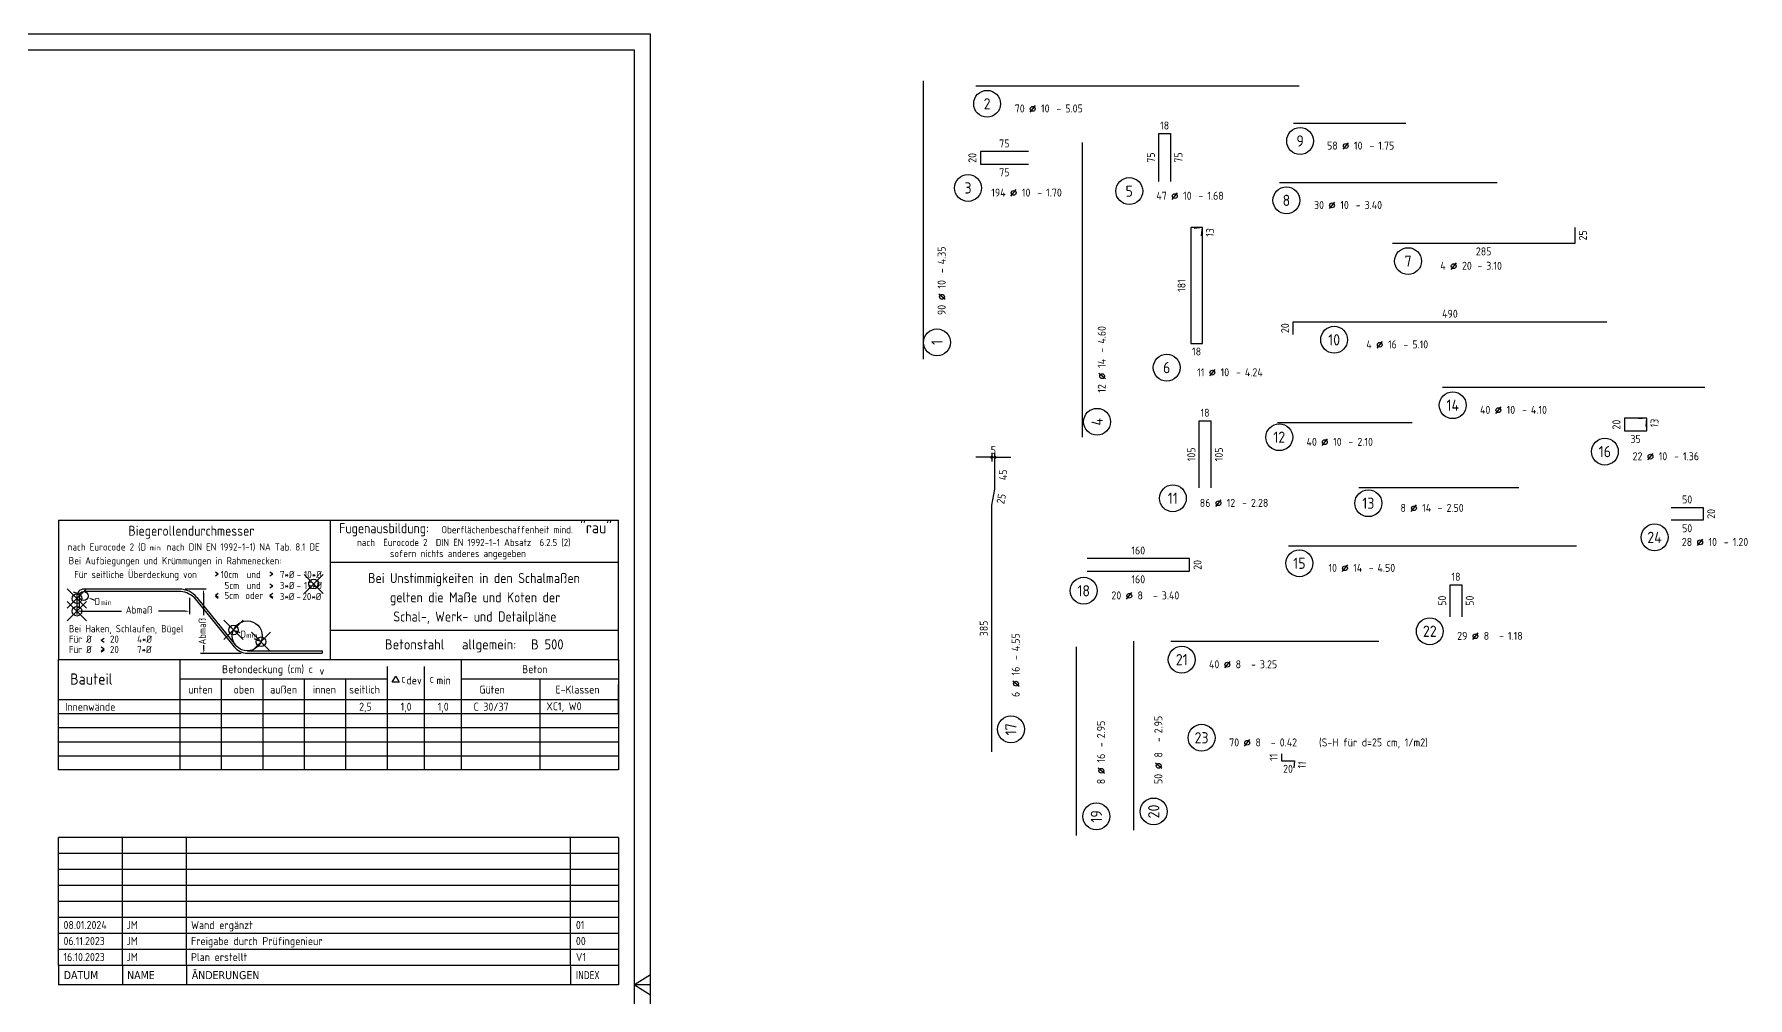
# Model space of a CAD drawing. Extents: x 0 to 76.6, y -11.8 to 29.7.
# Drawn here: x 49.82 to 76.59, y 14.65 to 29.7 of the extents above; entities that cross this region are included whole.
import ezdxf
from ezdxf.enums import TextEntityAlignment as Align

# ---------------------------------------------------------------- set-up
doc = ezdxf.new("R2010")
doc.units = 0
doc.header["$LTSCALE"] = 0.5
doc.header["$PDMODE"] = 35
doc.header["$PDSIZE"] = 0.15
doc.linetypes.add('AUSGEZOGEN', pattern=[1000.01, 1000, 0.01])
for name, color, linetype in [('BET-ANS', 7, 'Continuous'), ('MASSE', 7, 'Continuous'), ('RAHMEN', 7, 'Continuous'), ('RND', 7, 'Continuous'), ('RND_BILD', 7, 'Continuous'), ('STEMPEL', 7, 'Continuous'), ('TEXT', 7, 'Continuous')]:
    doc.layers.add(name, color=color, linetype=linetype)
doc.layers.add('NOPLOT', color=7, linetype='Continuous', plot=False)
doc.styles.add('helv', font='tahoma.ttf')
doc.styles.add('txt', font='isocp.shx')
doc.dimstyles.new('DOT_I', dxfattribs={"dimscale": 0.5, "dimtxt": 0.25, "dimasz": 0.25, "dimexe": 0.1, "dimexo": 0.3, "dimgap": 0.1, "dimtad": 1, "dimdec": 3, "dimzin": 3, "dimtxsty": 'txt', "dimblk": 'DOT', "dimblk1": 'DOT', "dimblk2": 'DOT', "dimsah": 1, "dimcen": 0.1, "dimse1": 1, "dimse2": 1, "dimazin": 0, "dimtfac": 1, "dimtdec": 4, "dimtix": 1, "dimtmove": 2, "dimatfit": 3, "dimfxl": 0, "dimtvp": 1, "dimtolj": 1, "dimtzin": 0, "dimarcsym": 0})

# ---------------------------------------------------------------- blocks, each defined once
blk = doc.blocks.new('Plankopf-ER')
at = {"layer": 'RAHMEN', "color": 7, "linetype": 'Continuous'}
for p, q in [((-0.5, 4.6), (-18, 4.6)), ((-18, 4.1), (-18, 4.6)), ((-16, 4.1), (-16, 4.6)), ((-14, 4.1), (-14, 4.6)), ((-2, 4.1), (-2, 4.6)), ((-0.5, 4.6), (-0.5, 4.1)), ((-0.5, 4.1), (-18, 4.1)), ((-18, 3.6), (-18, 4.1)), ((-16, 3.6), (-16, 4.1)), ((-14, 3.6), (-14, 4.1)), ((-2, 3.6), (-2, 4.1)), ((-0.5, 4.1), (-0.5, 3.6)), ((-0.5, 3.6), (-18, 3.6)), ((-18, 3.1), (-18, 3.6)), ((-16, 3.1), (-16, 3.6)), ((-14, 3.1), (-14, 3.6)), ((-2, 3.1), (-2, 3.6)), ((-0.5, 3.6), (-0.5, 3.1)), ((-0.5, 3.1), (-18, 3.1)), ((-18, 2.6), (-18, 3.1)), ((-16, 2.6), (-16, 3.1)), ((-14, 2.6), (-14, 3.1)), ((-2, 2.6), (-2, 3.1)), ((-0.5, 3.1), (-0.5, 2.6)), ((-0.5, 2.6), (-18, 2.6)), ((-18, 2.1), (-18, 2.6)), ((-16, 2.1), (-16, 2.6)), ((-14, 2.1), (-14, 2.6)), ((-2, 2.1), (-2, 2.6)), ((-0.5, 2.6), (-0.5, 2.1)), ((-0.5, 2.1), (-18, 2.1)), ((-18, 1.6), (-18, 2.1)), ((-16, 1.6), (-16, 2.1)), ((-14, 1.6), (-14, 2.1)), ((-2, 1.6), (-2, 2.1)), ((-0.5, 2.1), (-0.5, 1.6)), ((-0.5, 1.6), (-18, 1.6)), ((-18, 1.1), (-18, 1.6)), ((-0.5, 1.1), (-18, 1.1)), ((-18, 0.6), (-18, 1.1)), ((-16, 1.1), (-16, 1.6)), ((-16, 0.6), (-16, 1.1)), ((-14, 1.1), (-14, 1.6)), ((-14, 0.6), (-14, 1.1)), ((-2, 1.1), (-2, 1.6)), ((-2, 0.6), (-2, 1.1)), ((-0.5, 1.6), (-0.5, 1.1)), ((-0.5, 1.1), (-0.5, 0.6)), ((-0.5, 0.6), (-18, 0.6)), ((-18, 0.6), (-18, 0)), ((-16, 0.6), (-16, 0)), ((-14, 0.6), (-14, 0)), ((-2, 0.6), (-2, 0)), ((-0.5, 0.6), (-0.5, 0)), ((-0.5, 0), (-18, 0))]:
    blk.add_line(p, q, dxfattribs=at)
at = {"layer": 'RAHMEN', "color": 7, "linetype": 'Continuous', "style": 'txt'}
for tag, p in [('INDEX-D8', (-17.841, 4.242)), ('INDEX-N8', (-15.876, 4.242)), ('INDEX-X8', (-13.857, 4.242)), ('INDEX8', (-1.833, 4.242)), ('INDEX-D7', (-17.841, 3.742)), ('INDEX-N7', (-15.876, 3.742)), ('INDEX-X7', (-13.857, 3.742)), ('INDEX7', (-1.833, 3.742)), ('INDEX-D6', (-17.841, 3.242)), ('INDEX-N6', (-15.876, 3.242)), ('INDEX-X6', (-13.857, 3.242)), ('INDEX6', (-1.833, 3.242)), ('INDEX-D5', (-17.841, 2.742)), ('INDEX-N5', (-15.876, 2.742)), ('INDEX-X5', (-13.857, 2.742)), ('INDEX5', (-1.833, 2.742)), ('INDEX-D4', (-17.841, 2.242)), ('INDEX-N4', (-15.876, 2.242)), ('INDEX-X4', (-13.857, 2.242)), ('INDEX4', (-1.833, 2.242)), ('INDEX-D3', (-17.841, 1.742)), ('INDEX-N3', (-15.876, 1.742)), ('INDEX-X3', (-13.857, 1.742)), ('INDEX3', (-1.833, 1.742)), ('INDEX-D2', (-17.841, 1.242)), ('INDEX-N2', (-15.876, 1.242)), ('INDEX-X2', (-13.857, 1.242)), ('INDEX2', (-1.833, 1.242)), ('INDEX-D1', (-17.841, 0.742)), ('INDEX-N1', (-15.876, 0.742)), ('INDEX-X1', (-13.857, 0.742)), ('INDEX1', (-1.833, 0.742))]:
    blk.add_attdef(tag, p, '', height=0.25, dxfattribs=at)
at = {"layer": 'STEMPEL', "color": 7, "linetype": 'Continuous', "style": 'helv'}
for s, p in [('DATUM', (-17.833, 0.176)), ('NAME', (-15.853, 0.176)), ('ÄNDERUNGEN', (-13.833, 0.176))]:
    blk.add_text(s, height=0.25, dxfattribs=at).set_placement(p)
at = {"layer": 'STEMPEL', "color": 7, "linetype": 'Continuous', "style": 'helv', "width": 0.8}
blk.add_text('INDEX', height=0.25, dxfattribs=at).set_placement((-1.833, 0.176))
blk = doc.blocks.new('RND_AUSZ')
at = {"layer": 'RND', "color": 7, "linetype": 'Continuous'}
blk.add_line((1.341, 0.262), (1.509, 0.466), dxfattribs=at)
at = {"layer": 'RND', "color": 1, "linetype": 'Continuous'}
blk.add_circle((0, 0.52), 0.42, dxfattribs=at)
at = {"layer": 'RND', "color": 7, "linetype": 'Continuous'}
blk.add_circle((1.425, 0.364), 0.075, dxfattribs=at)
at = {"layer": 'RND', "color": 7, "linetype": 'Continuous', "style": 'txt'}
blk.add_text('-', height=0.25, dxfattribs=at).set_placement((2.163, 0.25))
at = {"layer": 'RND', "color": 1, "linetype": 'Continuous', "style": 'txt'}
blk.add_attdef('POS', text='', height=0.35, dxfattribs=at).set_placement((0, 0.52), align=Align.MIDDLE)
at = {"layer": 'RND', "color": 7, "linetype": 'Continuous', "style": 'txt'}
for tag, p in [('WIEOFT', (-0.536, 0.25)), ('STK', (1.174, 0.25))]:
    blk.add_attdef(tag, text='', height=0.25, dxfattribs=at).set_placement(p, align=Align.RIGHT)
for tag, p in [('DS', (1.683, 0.25)), ('LANG', (2.441, 0.25)), ('TEXT', (3.669, 0.25))]:
    blk.add_attdef(tag, p, '', height=0.25, dxfattribs=at)
blk = doc.blocks.new('DOT')
at = {"layer": 'MASSE', "color": 7, "linetype": 'Continuous'}
for p, q in [((0, 0), (-1, 0)), ((0, 0.54), (0, -0.54))]:
    blk.add_line(p, q, dxfattribs=at)
at = {"layer": 'MASSE', "color": 7, "linetype": 'Continuous', "const_width": 0.2}
blk.add_lwpolyline([(-0.1, 0, 1), (0.1, 0, 1)], format="xyb", close=True, dxfattribs=at)
blk = doc.blocks.new('*D43')
at = {"layer": 'Defpoints', "color": 0, "linetype": 'AUSGEZOGEN', "transparency": 16777216}
for p in [(64.779, 23.092), (64.829, 23.092), (64.829, 23.092)]:
    blk.add_point(p, dxfattribs=at)
at = {"layer": 'RND', "color": 0, "linetype": 'AUSGEZOGEN', "lineweight": -2, "transparency": 16777216}
for p, q in [((64.654, 23.092), (64.529, 23.092)), ((64.779, 23.092), (64.829, 23.092)), ((64.954, 23.092), (65.079, 23.092))]:
    blk.add_line(p, q, dxfattribs=at)
at = {"layer": 'RND', "color": 0, "linetype": 'AUSGEZOGEN', "lineweight": -2, "transparency": 16777216, "xscale": 0.125, "yscale": 0.125, "zscale": 0.125}
blk.add_blockref('DOT', (64.779, 23.092), dxfattribs=at)
at = {"layer": 'RND', "color": 0, "linetype": 'AUSGEZOGEN', "lineweight": -2, "transparency": 16777216, "xscale": 0.125, "yscale": 0.125, "zscale": 0.125, "rotation": 180}
blk.add_blockref('DOT', (64.829, 23.092), dxfattribs=at)
at = {"layer": 'RND', "color": 0, "linetype": 'AUSGEZOGEN', "transparency": 16777216, "insert": (64.804, 23.204), "char_height": 0.125, "attachment_point": 5, "style": 'txt'}
blk.add_mtext('\\A1;5', dxfattribs=at)
blk = doc.blocks.new('A1-35-0')
at = {"layer": 'RAHMEN'}
for p, q in [((118.9, 59.4), (0, 59.4)), ((118.9, 0), (118.9, 59.4))]:
    blk.add_line(p, q, dxfattribs=at)
at = {"layer": 'RAHMEN', "color": 5}
for p, q in [((118.4, 58.9), (2, 58.9)), ((118.4, 0.5), (118.4, 58.9))]:
    blk.add_line(p, q, dxfattribs=at)
at = {"layer": 'RAHMEN', "color": 7, "linetype": 'Continuous'}
for p, q in [((118.9, 30.01), (118.4, 29.7)), ((118.4, 29.7), (118.9, 29.39))]:
    blk.add_line(p, q, dxfattribs=at)

msp = doc.modelspace()

# ---------------------------------------------------------------- linework, layer by layer
at = {"layer": 'RAHMEN', "color": 5, "linetype": 'Continuous'}
for p, q in [((50.2, 22.1091), (58.95, 22.1091)), ((50.2, 22.1091), (50.2, 19.9301)), ((54.4492, 19.9301), (54.4492, 22.1091)), ((58.95, 19.9301), (58.95, 22.1091)), ((58.95, 19.0765), (58.95, 19.5388))]:
    msp.add_line(p, q, dxfattribs=at)
at = {"layer": 'RAHMEN', "color": 7, "linetype": 'AUSGEZOGEN'}
for p, q in [((54.4492, 21.4516), (58.95, 21.4516)), ((52.6981, 21.2664), (52.6544, 21.297)), ((52.6981, 21.2664), (52.6544, 21.2358)), ((53.548, 21.2664), (53.5043, 21.297)), ((53.548, 21.2664), (53.5043, 21.2358)), ((52.6544, 20.9386), (52.6981, 20.9691)), ((52.6544, 20.9386), (52.6981, 20.908)), ((52.6544, 20.9192), (52.6981, 20.8886)), ((53.5043, 20.9386), (53.548, 20.9691)), ((53.5043, 20.9386), (53.548, 20.908)), ((53.5043, 20.9192), (53.548, 20.8886)), ((53.5485, 21.0767), (53.5048, 21.1072)), ((53.5485, 21.0767), (53.5048, 21.0461)), ((54.4492, 20.3877), (58.95, 20.3877)), ((50.8694, 20.2358), (50.9131, 20.2663)), ((50.8694, 20.2358), (50.9131, 20.2052)), ((50.9131, 20.0949), (50.8694, 20.1255)), ((50.9131, 20.0949), (50.8694, 20.0643)), ((50.9131, 20.0755), (50.8694, 20.0449)), ((50.2, 19.3075), (58.95, 19.3075)), ((50.2, 19.0875), (58.95, 19.0875)), ((50.2, 18.8675), (58.95, 18.8675)), ((50.2, 18.6475), (58.95, 18.6475)), ((50.2, 18.4275), (58.95, 18.4275))]:
    msp.add_line(p, q, dxfattribs=at)
at = {"layer": 'RAHMEN', "color": 7, "linetype": 'Continuous'}
for p, q in [((50.5297, 20.9504), (50.4364, 20.9863)), ((50.4894, 20.9246), (50.4894, 20.7475)), ((50.5248, 20.9246), (50.5248, 20.7475)), ((52.0912, 21.0309), (50.5957, 21.0309)), ((52.0785, 20.9955), (50.5957, 20.9955)), ((50.7155, 20.8789), (50.7625, 20.8608)), ((52.1826, 21.0343), (52.5088, 21.0343)), ((52.2493, 20.8949), (52.2493, 20.6415)), ((52.3137, 20.9062), (52.9437, 20.1309)), ((52.3622, 20.902), (52.9684, 20.1559)), ((52.4665, 20.9669), (52.4665, 20.626)), ((50.4894, 20.7475), (50.5248, 20.7475)), ((50.4894, 20.7361), (50.4894, 20.6357)), ((50.5569, 20.6865), (51.1851, 20.6865)), ((52.1818, 20.6865), (51.7634, 20.6865)), ((53.0411, 20.3482), (52.9972, 20.3671)), ((52.471, 20.0965), (52.471, 20.1556)), ((53.3032, 20.2352), (53.2623, 20.2529)), ((52.1007, 18.2334), (52.1007, 19.9301)), ((52.4198, 20.029), (53.0532, 20.029)), ((53.1532, 20.0671), (54.3225, 20.0666)), ((53.1532, 20.0312), (54.3225, 20.0312)), ((54.3225, 20.0666), (54.3225, 20.0312)), ((55.3398, 18.2075), (55.3398, 19.8205)), ((55.9191, 18.2075), (55.9191, 19.8205)), ((56.4984, 18.2075), (56.4984, 19.9301)), ((52.7485, 18.2075), (52.7485, 19.6281)), ((53.3963, 18.2075), (53.3963, 19.6281)), ((54.0442, 18.2075), (54.0442, 19.6281)), ((54.692, 18.2075), (54.692, 19.6281)), ((57.7242, 18.2075), (57.7242, 19.6281)), ((52.1007, 18.2075), (52.1007, 19.3075)), ((55.3398, 18.2075), (55.3398, 19.3075)), ((59.45, 14.85), (59.2, 14.85))]:
    msp.add_line(p, q, dxfattribs=at)
at = {"layer": 'RAHMEN', "color": 1, "linetype": 'Continuous'}
for p, q in [((52.1007, 19.6281), (55.3398, 19.6281)), ((56.4984, 19.6281), (58.95, 19.6281))]:
    msp.add_line(p, q, dxfattribs=at)
at = {"layer": 'RAHMEN', "color": 5, "linetype": 'AUSGEZOGEN'}
msp.add_lwpolyline([(50.2, 19.9301), (58.95, 19.9301), (58.95, 18.2075), (50.2, 18.2075)], close=True, dxfattribs=at)
at = {"layer": 'RAHMEN', "color": 1, "linetype": 'Continuous'}
msp.add_lwpolyline([(55.4686, 19.6727), (55.5231, 19.5783), (55.4141, 19.5783)], close=True, dxfattribs=at)
at = {"layer": 'RAHMEN', "color": 7, "linetype": 'Continuous'}
for centre, radius in [((50.5957, 20.9246), 0.0709), ((53.1502, 20.3012), 0.2341)]:
    msp.add_circle(centre, radius, dxfattribs=at)
for centre, radius, start, end in [((50.5957, 20.9246), 0.1063, 89.99998, 180), ((52.0785, 20.6412), 0.3543, 48.41068, 90), ((52.0912, 20.6818), 0.3491, 39.09564, 90), ((53.1532, 20.3012), 0.27, 219.09564, 270)]:
    msp.add_arc(centre, radius, start, end, dxfattribs=at)
for p in [(54.1875, 21.1118), (50.4894, 20.8837), (50.4894, 20.6865), (52.9353, 20.3939), (53.3651, 20.2085)]:
    msp.add_point(p, dxfattribs=at)
for points in [[(50.4776, 20.9611), (50.4839, 20.9774), (50.5297, 20.9504)], [(50.7123, 20.8708), (50.7186, 20.8871), (50.6666, 20.8978)], [(52.4777, 20.9669), (52.4552, 20.9669), (52.4665, 21.0344)], [(50.5569, 20.6753), (50.5569, 20.6978), (50.4894, 20.6865)], [(52.1818, 20.6753), (52.1818, 20.6978), (52.2493, 20.6865)], [(52.9928, 20.3568), (53.0017, 20.3775), (52.9353, 20.3939)], [(52.4822, 20.0965), (52.4597, 20.0965), (52.471, 20.029)], [(53.2987, 20.2249), (53.3076, 20.2456), (53.3651, 20.2085)]]:
    msp.add_solid(points, dxfattribs=at)
at = {"layer": 'RND', "color": 1, "linetype": 'AUSGEZOGEN'}
for points in [[(63.7152, 24.6243), (63.7152, 28.9743)], [(64.5314, 28.8918), (69.5814, 28.8918)], [(67.3891, 27.399), (67.3891, 28.149), (67.5691, 28.149), (67.5691, 27.399)], [(69.4945, 28.3135), (71.2445, 28.3135)], [(65.351, 27.8685), (64.601, 27.8685), (64.601, 27.6685), (65.351, 27.6685)], [(66.1956, 23.4066), (66.1956, 28.0066)], [(69.2723, 27.3839), (72.6723, 27.3839)], [(68.057, 26.5491), (68.0684, 26.6786), (67.8884, 26.6786), (67.8884, 24.8686), (68.0684, 24.8686), (68.0684, 26.6786), (67.9388, 26.6673)], [(73.8874, 26.6832), (73.8874, 26.4332), (71.0374, 26.4332)], [(69.486, 25.0084), (69.486, 25.2084), (74.386, 25.2084)], [(71.8172, 24.1863), (75.9172, 24.1863)], [(68.0211, 22.6118), (68.0211, 23.6618), (68.2011, 23.6618), (68.2011, 22.6118)], [(69.2443, 23.6337), (71.3443, 23.6337)], [(74.9991, 23.5723), (75.0104, 23.7018), (74.6604, 23.7018), (74.6604, 23.5018), (75.0104, 23.5018), (75.0104, 23.7018), (74.8809, 23.6905)], [(64.779, 18.4919), (64.779, 22.3419), (64.829, 22.5919), (64.829, 23.0419)], [(70.5134, 22.6206), (73.0134, 22.6206)], [(75.3908, 22.3071), (75.8908, 22.3071), (75.8908, 22.1071), (75.3908, 22.1071)], [(69.4148, 21.706), (73.9148, 21.706)], [(66.2677, 21.3101), (67.8677, 21.3101), (67.8677, 21.5101), (66.2677, 21.5101)], [(71.94, 20.6004), (71.94, 21.1004), (72.12, 21.1004), (72.12, 20.6004)], [(66.1042, 17.1812), (66.1042, 20.1312)], [(66.9983, 17.2668), (66.9983, 20.2168)], [(70.8256, 20.2131), (67.5756, 20.2131)], [(69.3063, 18.4591), (69.3063, 18.3491), (69.5063, 18.3491), (69.4967, 18.2395)]]:
    msp.add_lwpolyline(points, dxfattribs=at)

# ---------------------------------------------------------------- block references
at = {"layer": 'BET-ANS', "xscale": 0.5, "yscale": 0.5, "zscale": 0.5}
msp.add_blockref('Plankopf-ER', (59.2, 14.85), dxfattribs=at).add_auto_attribs({'INDEX1': 'V1', 'INDEX-N1': 'JM', 'INDEX-D1': '16.10.2023', 'INDEX-X1': 'Plan erstellt', 'INDEX2': '00', 'INDEX-N2': 'JM', 'INDEX-D2': '06.11.2023', 'INDEX-X2': 'Freigabe durch Prüfingenieur', 'INDEX3': '01', 'INDEX-N3': 'JM', 'INDEX-D3': '08.01.2024', 'INDEX-X3': 'Wand ergänzt'})
at = {"layer": 'RAHMEN', "color": 7, "xscale": 0.5, "yscale": 0.5, "zscale": 0.5}
msp.add_blockref('A1-35-0', (0, 0), dxfattribs=at)
at = {"layer": 'RND', "color": 1, "linetype": 'AUSGEZOGEN', "xscale": 0.5, "yscale": 0.5, "zscale": 0.5}
for p, values in [((64.7065, 28.3532), {'POS': '2', 'STK': '70', 'DS': '10', 'LANG': '5.05'}), ((69.5958, 27.773), {'POS': '9', 'STK': '58', 'DS': '10', 'LANG': '1.75'}), ((66.9262, 26.9897), {'POS': '5', 'STK': '47', 'DS': '10', 'LANG': '1.68'}), ((71.2822, 25.8953), {'POS': '7', 'STK': '4', 'DS': '20', 'LANG': '3.10'}), ((70.1271, 24.667), {'POS': '10', 'STK': '4', 'DS': '16', 'LANG': '5.10'}), ((71.98, 23.6447), {'POS': '14', 'STK': '40', 'DS': '10', 'LANG': '4.10'}), ((67.6075, 22.1909), {'POS': '11', 'STK': '86', 'DS': '12', 'LANG': '2.28'}), ((70.661, 22.1134), {'POS': '13', 'STK': '8', 'DS': '14', 'LANG': '2.50'}), ((75.1319, 21.5806), {'POS': '24', 'STK': '28', 'DS': '10', 'LANG': '1.20'}), ((69.584, 21.1754), {'POS': '15', 'STK': '10', 'DS': '14', 'LANG': '4.50'}), ((66.2147, 20.7458), {'POS': '18', 'STK': '20', 'DS': '8', 'LANG': '3.40'}), ((71.6213, 20.1135), {'POS': '22', 'STK': '29', 'DS': '8', 'LANG': '1.18'})]:
    msp.add_blockref('RND_AUSZ', p, dxfattribs=at).add_auto_attribs(values)
at = {"layer": 'RND', "color": 7, "linetype": 'AUSGEZOGEN', "xscale": 0.5, "yscale": 0.5, "zscale": 0.5}
for p, values in [((64.4083, 27.0394), {'POS': '3', 'STK': '194', 'DS': '10', 'LANG': '1.70'}), ((69.3817, 26.8453), {'POS': '8', 'STK': '30', 'DS': '10', 'LANG': '3.40'}), ((67.5125, 24.2317), {'POS': '6', 'STK': '11', 'DS': '10', 'LANG': '4.24'}), ((69.2697, 23.1449), {'POS': '12', 'STK': '40', 'DS': '10', 'LANG': '2.10'}), ((74.3555, 22.9198), {'POS': '16', 'STK': '22', 'DS': '10', 'LANG': '1.36'}), ((67.7466, 19.6693), {'POS': '21', 'STK': '40', 'DS': '8', 'LANG': '3.25'}), ((68.0563, 18.4491), {'POS': '23', 'STK': '70', 'DS': '8', 'LANG': '0.42', 'TEXT': '(S-H für d=25 cm, 1/m2)'})]:
    msp.add_blockref('RND_AUSZ', p, dxfattribs=at).add_auto_attribs(values)
at = {"layer": 'RND', "color": 1, "linetype": 'AUSGEZOGEN', "xscale": 0.5, "yscale": 0.5, "zscale": 0.5, "rotation": 90}
for p, values in [((64.1836, 24.8856), {'POS': '1', 'STK': '90', 'DS': '10', 'LANG': '4.35'}), ((66.6845, 23.6457), {'POS': '4', 'STK': '12', 'DS': '14', 'LANG': '4.60'}), ((65.3392, 18.841), {'POS': '17', 'STK': '6', 'DS': '16', 'LANG': '4.55'})]:
    msp.add_blockref('RND_AUSZ', p, dxfattribs=at).add_auto_attribs(values)
at = {"layer": 'RND', "color": 7, "linetype": 'AUSGEZOGEN', "xscale": 0.5, "yscale": 0.5, "zscale": 0.5, "rotation": 90}
for p, values in [((67.5686, 17.558), {'POS': '20', 'STK': '50', 'DS': '8', 'LANG': '2.95'}), ((66.6729, 17.4809), {'POS': '19', 'STK': '8', 'DS': '16', 'LANG': '2.95'})]:
    msp.add_blockref('RND_AUSZ', p, dxfattribs=at).add_auto_attribs(values)

# ---------------------------------------------------------------- texts
at = {"layer": 'NOPLOT', "color": 7, "linetype": 'AUSGEZOGEN', "style": 'txt'}
for s, rotation, p in [('75', 90, (67.2641, 27.774)), ('75', 90, (67.6941, 27.774)), ('13', 84.99986, (68.1872, 26.603)), ('181', 90, (67.7434, 25.7736))]:
    msp.add_text(s, height=0.125, rotation=rotation, dxfattribs=at).set_placement(p, align=Align.MIDDLE)
at = {"layer": 'RAHMEN', "color": 1, "linetype": 'Continuous', "style": 'txt', "width": 0.95}
for s, p in [('Biegerollendurchmesser', (52.2779, 21.8648)), ('Fugenausbildung:', (55.286, 21.9043)), ('Bei Unstimmigkeiten in den Schalmaßen', (56.6925, 21.125)), ('gelten die Maße und Koten der', (56.7095, 20.825)), ('Schal-, Werk- und Detailpläne', (56.7059, 20.525))]:
    msp.add_text(s, height=0.1575, dxfattribs=at).set_placement(p, align=Align.CENTER)
at = {"layer": 'RAHMEN', "color": 7, "linetype": 'Continuous', "style": 'txt'}
for s, p in [('Oberflächenbeschaffenheit mind.', (56.1845, 21.9043)), ('nach  Eurocode 2  DIN EN 1992-1-1 Absatz  6.2.5 (2)', (54.8662, 21.7044)), ('Bei Aufbiegungen und Krümmungen in Rahmenecken:', (50.3618, 21.4196)), ('sofern nichts anderes angegeben', (55.3795, 21.5312)), ('10cm', (52.735, 21.2034)), ('5cm', (52.7954, 21.0315)), ('und', (53.1393, 21.2034)), ('und', (53.1398, 21.0315)), ('3*%%C', (53.6595, 21.0315)), ('7*%%C', (53.661, 21.2034)), ('-', (53.9225, 21.2034)), ('10*%%C', (54.0374, 21.2034)), ('15*%%C', (54.0374, 21.0315)), ('D', (50.7646, 20.7822)), ('5cm', (52.7944, 20.8756)), ('oder', (53.1191, 20.8756)), ('3*%%C', (53.6581, 20.8597)), ('-', (53.9196, 20.8597)), ('-', (53.921, 21.0315)), ('20*%%C', (54.0129, 20.8597)), ('Abmaß', (51.2526, 20.6501)), ('Bei Haken, Schlaufen, Bügel', (50.364, 20.3578)), ('D', (53.0418, 20.2717)), ('Für %%C', (50.3637, 20.1939)), ('Für %%C', (50.3639, 20.0319)), ('20', (51.0057, 20.1939)), ('20', (51.0059, 20.0319)), ('4*%%C', (51.4296, 20.1939)), ('7*%%C', (51.4296, 20.0319))]:
    msp.add_text(s, height=0.1125, dxfattribs=at).set_placement(p)
msp.add_text('nach Eurocode 2 (D     nach DIN EN 1992-1-1) NA Tab. 8.1 DE', height=0.1125, dxfattribs=at).set_placement((52.314, 21.6338), align=Align.CENTER)
msp.add_text('Für seitliche Überdeckung von', height=0.1125, dxfattribs=at).set_placement((52.3627, 21.2034), align=Align.RIGHT)
msp.add_text('Abmaß', height=0.1125, rotation=90, dxfattribs=at).set_placement((52.5029, 20.1642))
at = {"layer": 'RAHMEN', "color": 1, "linetype": 'Continuous', "style": 'txt'}
for s, height, p in [('Betonstahl', 0.1575, (55.3007, 20.0891)), ('allgemein:', 0.1575, (56.5041, 20.0891)), ('B 500 ', 0.1575, (57.5828, 20.0891)), ('Betondeckung (cm) c', 0.125, (52.7563, 19.7182)), ('Beton', 0.125, (57.4426, 19.7182)), ('Bauteil', 0.175, (50.3827, 19.5398)), ('v', 0.125, (54.278, 19.6917)), ('c', 0.125, (55.5547, 19.5699)), ('dev', 0.125, (55.6362, 19.5435)), ('c', 0.125, (55.9969, 19.5699)), ('min', 0.125, (56.1055, 19.5435))]:
    msp.add_text(s, height=height, dxfattribs=at).set_placement(p)
at = {"layer": 'RND', "color": 7, "linetype": 'AUSGEZOGEN', "style": 'txt'}
for s, rotation, p in [('20', 90, (64.476, 27.7685)), ('25', 90, (74.0124, 26.5582)), ('20', 90, (69.361, 25.1084)), ('20', 90, (74.5354, 23.6018)), ('13', 84.99986, (75.1293, 23.6262)), ('105', 90, (67.8961, 23.1368)), ('105', 90, (68.3261, 23.1368)), ('45', 90, (64.954, 22.8169)), ('25', 78.69007, (64.9266, 22.4424)), ('20', 90, (76.0158, 22.2071)), ('20', 90, (67.9927, 21.4101)), ('50', 90, (71.815, 20.8504)), ('50', 90, (72.245, 20.8504)), ('385', 90, (64.654, 20.4169)), ('11', 90, (69.1813, 18.4041)), ('11', 85, (69.626, 18.2834))]:
    msp.add_text(s, height=0.125, rotation=rotation, dxfattribs=at).set_placement(p, align=Align.MIDDLE)
for s, p in [('75', (64.976, 27.9935)), ('75', (64.976, 27.5435)), ('285', (72.4624, 26.3082)), ('490', (71.936, 25.3334)), ('18', (68.1111, 23.7868)), ('35', (74.8354, 23.3768)), ('50', (75.6408, 22.4321)), ('50', (75.6408, 21.9821)), ('160', (67.0677, 21.6351)), ('160', (67.0677, 21.1851)), ('18', (72.03, 21.2254)), ('20', (69.4063, 18.2241))]:
    msp.add_text(s, height=0.125, dxfattribs=at).set_placement(p, align=Align.MIDDLE)
at = {"layer": 'RND_BILD', "color": 7, "linetype": 'AUSGEZOGEN', "style": 'txt'}
for p in [(67.4791, 28.274), (67.9784, 24.7436)]:
    msp.add_text('18', height=0.125, dxfattribs=at).set_placement(p, align=Align.MIDDLE)
for s, rotation, p in [('75', 90, (67.2641, 27.774)), ('75', 90, (67.6941, 27.774)), ('13', 84.99986, (68.1872, 26.603))]:
    msp.add_text(s, height=0.125, rotation=rotation, dxfattribs=at).set_placement(p, align=Align.MIDDLE)
at = {"layer": 'TEXT', "color": 1, "style": 'txt'}
msp.add_text('"rau"', height=0.175, dxfattribs=at).set_placement((58.3494, 21.9039))
at = {"layer": 'TEXT', "color": 7, "linetype": 'AUSGEZOGEN', "style": 'txt'}
for s, height, p in [('min', 0.08016, (51.6237, 21.6361)), ('min', 0.08016, (50.8552, 20.7808)), ('min', 0.08016, (53.1324, 20.2704)), ('unten', 0.125, (52.2288, 19.4)), ('oben', 0.125, (52.9363, 19.4)), ('außen', 0.125, (53.5077, 19.4)), ('innen', 0.125, (54.1743, 19.4)), ('seitlich', 0.125, (54.742, 19.4)), ('Güten', 0.125, (56.7763, 19.4)), ('E-Klassen', 0.125, (57.9639, 19.4)), ('Innenwände', 0.125, (50.3044, 19.1301)), ('2,5', 0.125, (54.8976, 19.132)), ('1,0', 0.125, (55.5454, 19.132)), ('1,0', 0.125, (56.1247, 19.132)), ('C 30/37', 0.125, (56.6855, 19.132)), ('XC1, W0', 0.125, (57.8216, 19.1389))]:
    msp.add_text(s, height=height, dxfattribs=at).set_placement(p)

# ---------------------------------------------------------------- dimensions: what is measured, and where the dimension line sits
at = {"layer": 'RND', "color": 7, "linetype": 'AUSGEZOGEN'}
dim = msp.add_linear_dim(base=(64.829, 23.0919), p1=(64.779, 23.0919), p2=(64.829, 23.0919), dimstyle='DOT_I', override={"dimdec": 0, "dimlfac": 100, "dimrnd": 0.0005}, dxfattribs=at)
dim.commit()
dim.dimension.update_dxf_attribs({"geometry": '*D43', "text_midpoint": (64.804, 23.2044)})

doc.saveas('drawing.dxf')
